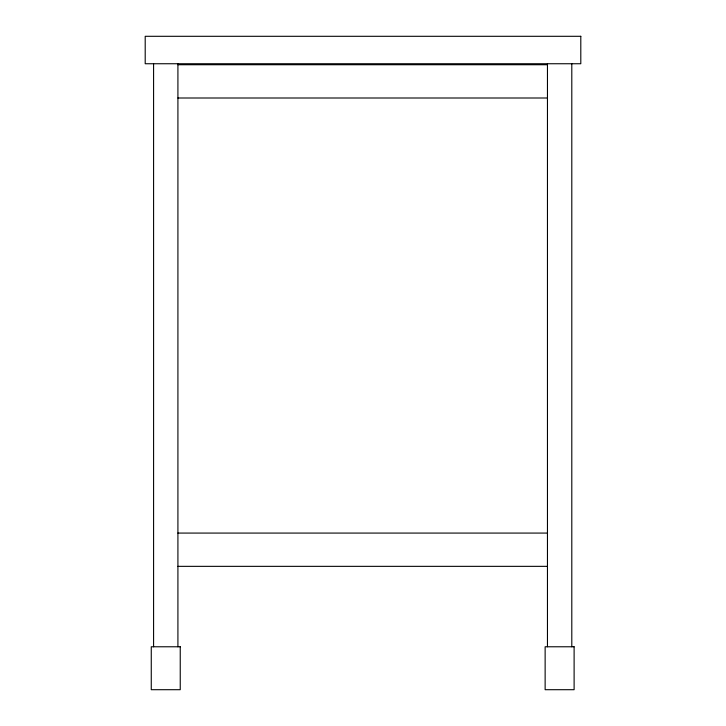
<?xml version="1.0" encoding="UTF-8"?>
<svg xmlns="http://www.w3.org/2000/svg" width="726" height="726" viewBox="0 0 726 726"><rect width="100%" height="100%" fill="white"/><g stroke="black" fill="none" stroke-linecap="round" stroke-linejoin="round"><path stroke-width="1.09" d="M177.915 64.732L547.458 64.732M177.915 98.001L547.458 98.001M177.915 533.075L547.458 533.075M177.915 566.344L547.458 566.344M571.798 63.743L571.798 646.775M547.458 63.743L547.458 646.775M177.915 63.743L177.915 646.775M153.585 63.743L153.585 646.775M580.8 36.3L145.2 36.3L145.2 63.743L580.8 63.743L580.8 36.3M180.239 646.775L151.262 646.775L151.262 689.7L180.239 689.7L180.239 646.775M574.112 646.775L545.135 646.775L545.135 689.7L574.112 689.7L574.112 646.775"/></g></svg>
